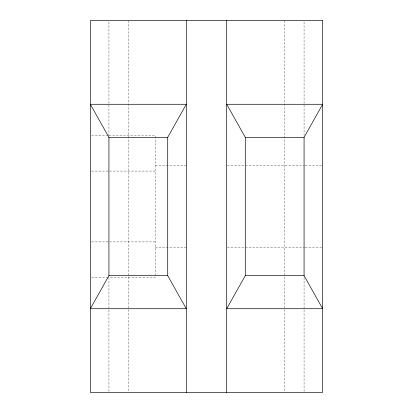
<?xml version="1.0" encoding="UTF-8"?>
<svg xmlns="http://www.w3.org/2000/svg" width="413" height="413" viewBox="0 0 413 413"><rect width="100%" height="100%" fill="white"/><g stroke="black" fill="none" stroke-linecap="round" stroke-linejoin="round"><path stroke-width="0.31" stroke-dasharray="2.06 1.55" d="M91.634 135.681L108.376 135.681M109.022 135.681L155.391 135.681L155.391 277.319L109.022 277.319M155.391 165.613L186.299 165.613M227.346 165.613L304.624 165.613M305.269 165.613L322.656 165.613M91.634 171.09L109.022 171.09M109.667 171.09L155.391 171.09M91.634 241.91L109.022 241.91M109.667 241.91L155.391 241.91M155.391 247.387L186.299 247.387M227.346 247.387L304.624 247.387M305.269 247.387L322.011 247.387M91.634 277.319L108.376 277.319M304.071 21.941L304.071 135.516M304.071 277.484L304.071 391.705M284.557 20.65L284.557 391.705M128.443 20.65L128.443 391.705M108.929 21.941L108.929 135.516M108.929 277.484L108.929 391.705"/><path stroke-width="0.62" d="M167.714 137.343L186.299 104.282L90.344 104.282L108.929 137.343L108.929 275.657L90.344 308.717L186.299 308.717L167.714 275.657L167.714 137.343L108.929 137.343M304.071 137.343L322.656 104.282L226.701 104.282L245.286 137.343L245.286 275.657L226.701 308.717L322.656 308.717L304.071 275.657L304.071 137.343L245.286 137.343M108.929 275.657L167.714 275.657M245.286 275.657L304.071 275.657M226.701 20.65L226.701 392.35M186.299 20.65L186.299 392.35M322.656 20.65L90.344 20.65L90.344 392.35L322.656 392.35L322.656 20.65"/></g></svg>
